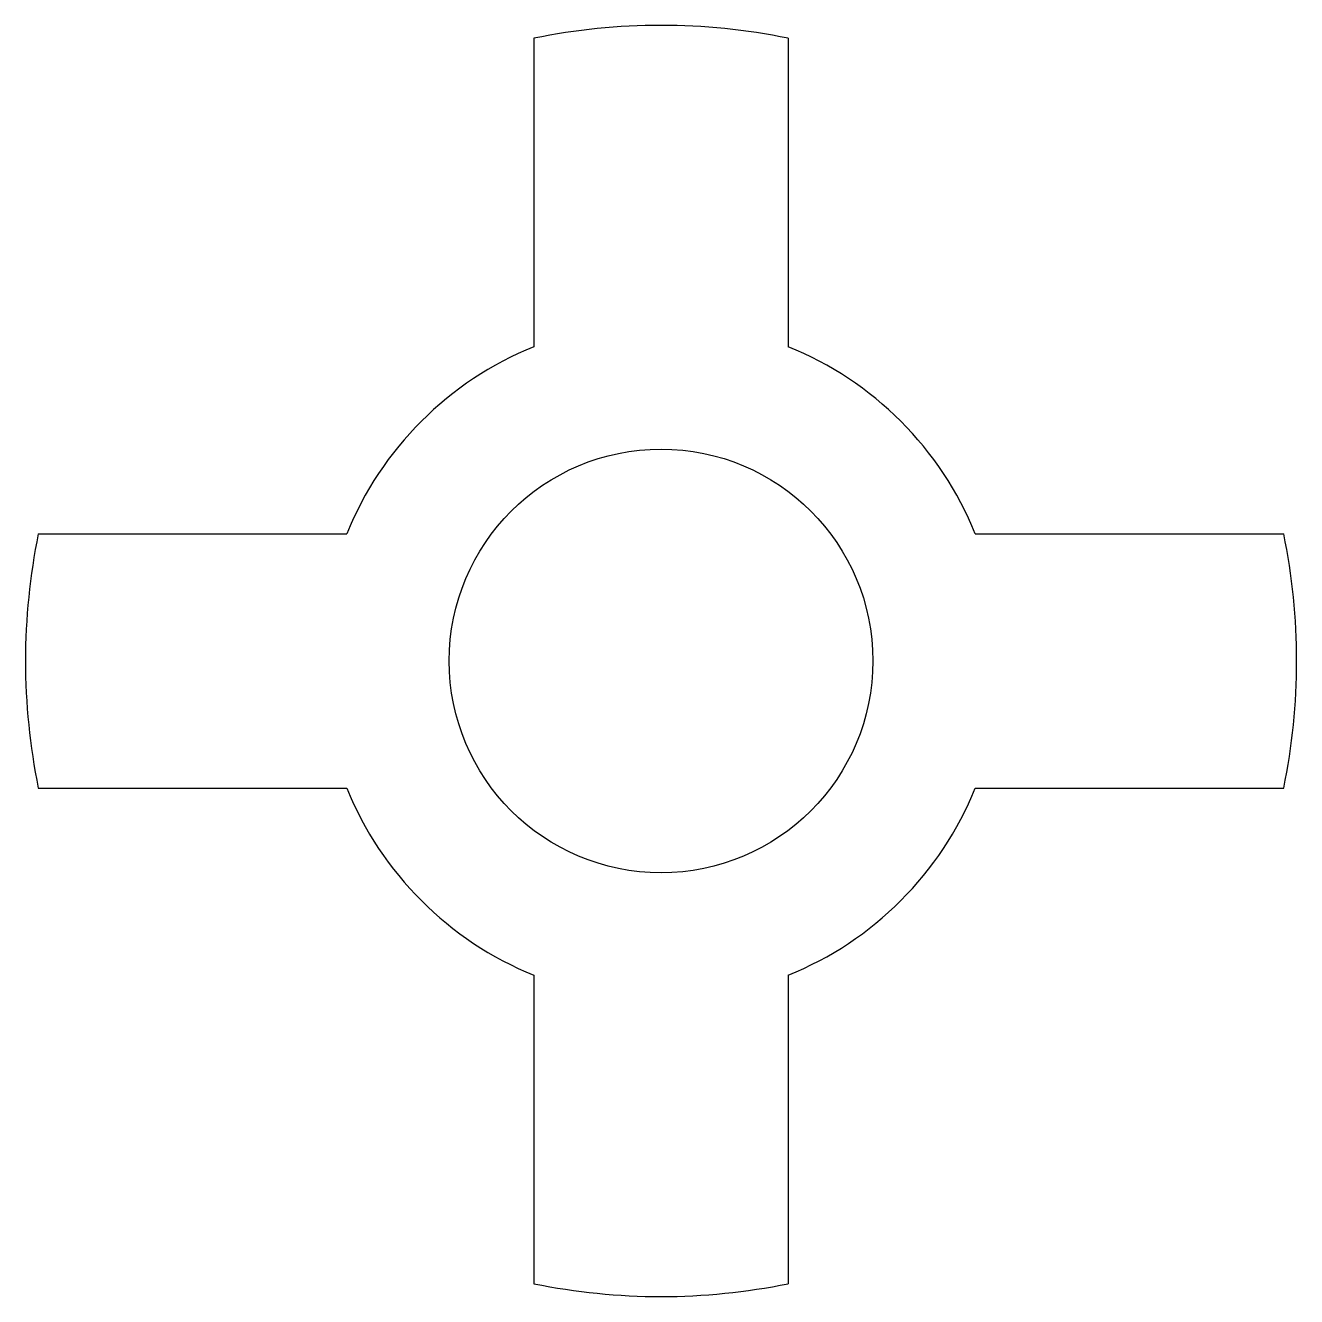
# Model space of a CAD drawing. Extents: x 2632.3 to 2647.3, y 1511.3 to 1526.3.
import ezdxf

# ---------------------------------------------------------------- set-up
doc = ezdxf.new("R2010")
doc.units = 0
doc.layers.get('0').update_dxf_attribs({"linetype": 'CONTINUOUS'})

msp = doc.modelspace()

# ---------------------------------------------------------------- linework, layer by layer
for p, q in [((2638.321, 1526.167), (2638.321, 1522.527)), ((2641.321, 1526.167), (2641.321, 1522.527)), ((2632.472, 1520.319), (2636.112, 1520.319)), ((2643.529, 1520.319), (2647.169, 1520.319)), ((2632.472, 1517.319), (2636.112, 1517.319)), ((2643.529, 1517.319), (2647.169, 1517.319)), ((2638.321, 1515.11), (2638.321, 1511.47)), ((2641.321, 1515.11), (2641.321, 1511.47))]:
    msp.add_line(p, q)
msp.add_circle((2639.821, 1518.819), 2.5)
for radius, start, end in [(7.5, 78.463, 101.537), (4, 112.0243, 157.9757), (4, 22.0243, 67.9757), (7.5, 168.463, 191.537), (7.5, 348.463, 11.537), (4, 202.0243, 247.9757), (4, 292.0243, 337.9757), (7.5, 258.463, 281.537)]:
    msp.add_arc((2639.821, 1518.819), radius, start, end)

doc.saveas('drawing.dxf')
